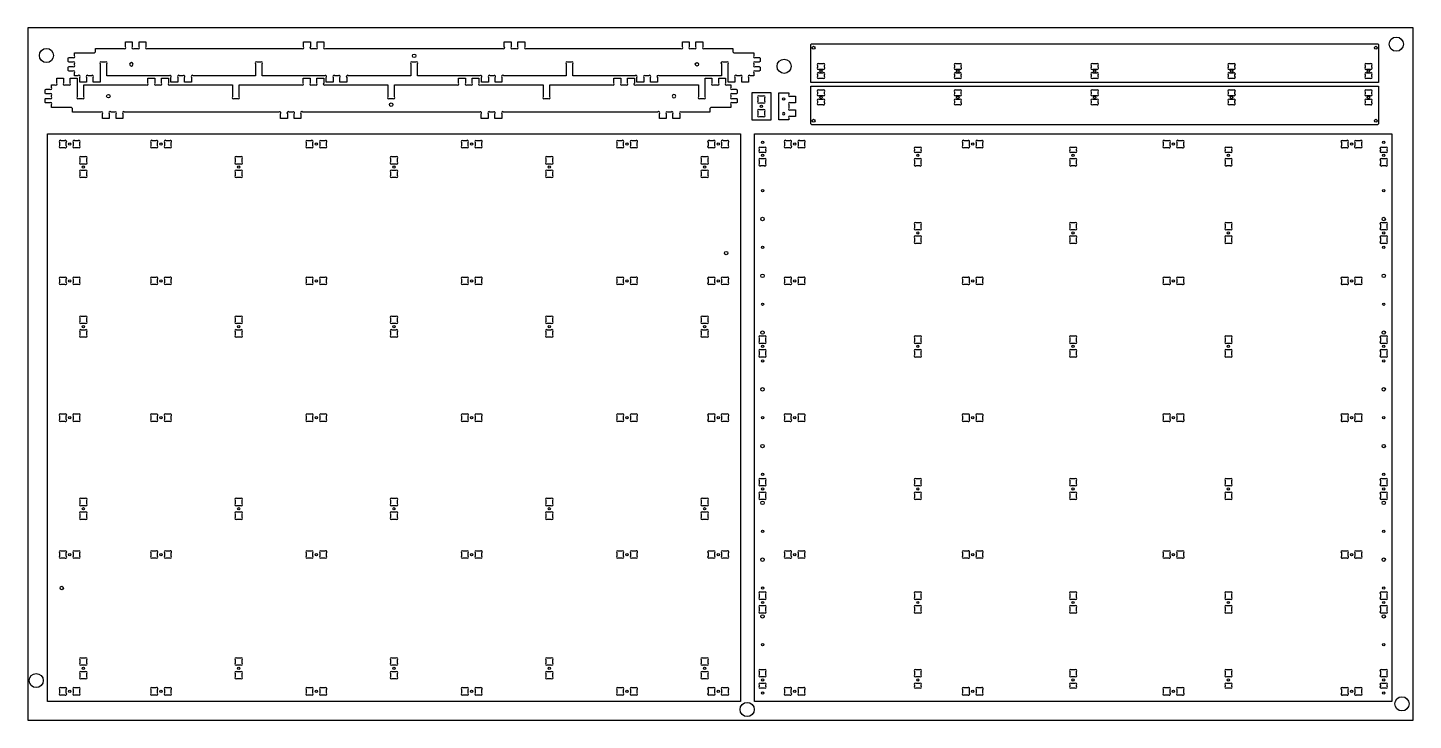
# Model space of a CAD drawing. Extents: x 299 to 2739, y 1266 to 3950.
# Drawn here: x 299 to 2739, y 1266 to 2486 of the extents above; entities that cross this region are included whole.
import ezdxf

# ---------------------------------------------------------------- set-up
doc = ezdxf.new("R2010")
doc.units = 0
for name, color, linetype in [('0_-_SHEET_REF', 250, 'CONTINUOUS'), ('1_-_HOLD_DOWN_DRILL', 40, 'CONTINUOUS'), ('2_-_INSIDE_HOLES_CUTOUT_FO', 3, 'CONTINUOUS'), ('3-_CUTOUT', 7, 'CONTINUOUS')]:
    doc.layers.add(name, color=color, linetype=linetype)

msp = doc.modelspace()

# ---------------------------------------------------------------- linework, layer by layer
at = {"layer": '0_-_SHEET_REF'}
msp.add_lwpolyline([(299, 1266), (2739, 1266), (2739, 2486), (299, 2486)], close=True, dxfattribs=at)
at = {"layer": '1_-_HOLD_DOWN_DRILL'}
for centre in [(2709, 2457), (332, 2437), (1631, 2418), (314, 1336), (1566, 1285), (2719, 1295)]:
    msp.add_circle(centre, 12.5, dxfattribs=at)
at = {"layer": '2_-_INSIDE_HOLES_CUTOUT_FO'}
for points in [[(1702.6, 2414.7, 0.198912), (1702, 2416.2), (1702, 2419.2, 1), (1699, 2422.2), (1693, 2422.2, 1), (1690, 2419.2), (1690, 2416.2, 1), (1693, 2413.2), (1699, 2413.2, 0.668179)], [(2184.6, 2414.7, 0.198912), (2184, 2416.2), (2184, 2419.2, 1), (2181, 2422.2), (2175, 2422.2, 1), (2172, 2419.2), (2172, 2416.2, 1), (2175, 2413.2), (2181, 2413.2, 0.668179)], [(2666.6, 2414.7, 0.198912), (2666, 2416.2), (2666, 2419.2, 1), (2663, 2422.2), (2657, 2422.2, 1), (2654, 2419.2), (2654, 2416.2, 1), (2657, 2413.2), (2663, 2413.2, 0.668179)], [(1585, 2356.5, 1), (1588, 2353.5), (1594, 2353.5, 1), (1597, 2356.5), (1597, 2362.5, 1), (1594, 2365.5), (1588, 2365.5, 1), (1585, 2362.5)], [(1702.6, 2352.2, 0.198912), (1702, 2353.7), (1702, 2356.7, 1), (1699, 2359.7), (1693, 2359.7, 1), (1690, 2356.7), (1690, 2353.7, 1), (1693, 2350.7), (1699, 2350.7, 0.668179)], [(2184.6, 2352.2, 0.198912), (2184, 2353.7), (2184, 2356.7, 1), (2181, 2359.7), (2175, 2359.7, 1), (2172, 2356.7), (2172, 2353.7, 1), (2175, 2350.7), (2181, 2350.7, 0.668179)], [(2666.6, 2352.2, 0.198912), (2666, 2353.7), (2666, 2356.7, 1), (2663, 2359.7), (2657, 2359.7, 1), (2654, 2356.7), (2654, 2353.7, 1), (2657, 2350.7), (2663, 2350.7, 0.668179)], [(1588, 2341.5, 1), (1585, 2338.5), (1585, 2332.5, 1), (1588, 2329.5), (1594, 2329.5, 1), (1597, 2332.5), (1597, 2338.5, 1), (1594, 2341.5)], [(1644.4, 2276.5, 0.198912), (1643.7, 2278), (1643.7, 2284, 1), (1640.8, 2287), (1634.7, 2287, 1), (1631.7, 2284), (1631.7, 2278, 1), (1634.7, 2275), (1640.8, 2275, 0.668179)], [(2636.3, 2278, 1), (2639.2, 2275), (2645.3, 2275, 1), (2648.3, 2278), (2648.3, 2284, 1), (2645.3, 2287), (2639.2, 2287, 1), (2636.3, 2284)], [(394, 2258.5, 1), (391, 2255.5), (391, 2249.5, 1), (394, 2246.5), (400, 2246.5, 1), (403, 2249.5), (403, 2255.5, 1), (400, 2258.5)], [(1488, 2258.5, 1), (1485, 2255.5), (1485, 2249.5, 1), (1488, 2246.5), (1494, 2246.5, 1), (1497, 2249.5), (1497, 2255.5, 1), (1494, 2258.5)], [(391, 1342.5, 1), (394, 1339.5), (400, 1339.5, 1), (403, 1342.5), (403, 1348.5, 1), (400, 1351.5), (394, 1351.5, 1), (391, 1348.5)], [(1485, 1342.5, 1), (1488, 1339.5), (1494, 1339.5, 1), (1497, 1342.5), (1497, 1348.5, 1), (1494, 1351.5), (1488, 1351.5, 1), (1485, 1348.5)], [(1644.4, 1312.5, 0.198912), (1643.7, 1314), (1643.7, 1320, 1), (1640.8, 1323), (1634.7, 1323, 1), (1631.7, 1320), (1631.7, 1314, 1), (1634.7, 1311), (1640.8, 1311, 0.668179)], [(2636.3, 1314, 1), (2639.2, 1311), (2645.3, 1311, 1), (2648.3, 1314), (2648.3, 1320, 1), (2645.3, 1323), (2639.2, 1323, 1), (2636.3, 1320)]]:
    msp.add_lwpolyline(points, format="xyb", close=True, dxfattribs=at)
at = {"layer": '2_-_INSIDE_HOLES_CUTOUT_FO', "extrusion": (0, 0, -1)}
for centre, radius in [((-481.5, 2421.5), 3.05), ((-1437, 2365.5), 3.05), ((-1630, 2334.5), 2.05)]:
    msp.add_circle(centre, radius, dxfattribs=at)
at = {"layer": '2_-_INSIDE_HOLES_CUTOUT_FO'}
for centre, radius in [((979.5, 2436.5), 3.05), ((1477.5, 2421.5), 3.05), ((441, 2365.5), 3.05), ((939, 2350.5), 3.05), ((1630, 2360.5), 2.05)]:
    msp.add_circle(centre, radius, dxfattribs=at)
at = {"layer": '3-_CUTOUT'}
for points in [[(372.2, 2409.5, -0.198912), (370.1, 2410.4), (370, 2410.5), (370, 2416.5), (370.1, 2416.6, -0.198912), (372.2, 2417.5), (378.5, 2417.5, 1), (381.5, 2420.5), (381.5, 2422.5, 1), (378.5, 2425.5), (372.2, 2425.5, -0.198912), (370.1, 2426.4), (370, 2426.5), (370, 2432.5), (370.1, 2432.6, -0.198912), (372.2, 2433.5), (378.5, 2433.5, 1), (381.5, 2436.5), (381.5, 2441.5), (416.5, 2441.5), (418.5, 2443.5), (418.5, 2449.5), (468.3, 2449.5, 1), (471.2, 2452.5), (471.2, 2461), (483.2, 2461), (483.2, 2452.5, 1), (486.2, 2449.5), (492.3, 2449.5, 1), (495.2, 2452.5), (495.2, 2461), (507.2, 2461), (507.2, 2452.5, 1), (510.2, 2449.5), (781.8, 2449.5, 1), (784.7, 2452.5), (784.7, 2461), (796.7, 2461), (796.7, 2452.5, 1), (799.7, 2449.5), (805.8, 2449.5, 1), (808.7, 2452.5), (808.7, 2461), (820.7, 2461), (820.7, 2452.5, 1), (823.7, 2449.5), (1135.3, 2449.5, 1), (1138.3, 2452.5), (1138.3, 2461), (1150.3, 2461), (1150.3, 2452.5, 1), (1153.2, 2449.5), (1159.3, 2449.5, 1), (1162.3, 2452.5), (1162.3, 2461), (1174.3, 2461), (1174.3, 2452.5, 1), (1177.2, 2449.5), (1448.8, 2449.5, 1), (1451.8, 2452.5), (1451.8, 2461), (1463.8, 2461), (1463.8, 2452.5, 1), (1466.7, 2449.5), (1472.8, 2449.5, 1), (1475.8, 2452.5), (1475.8, 2461), (1487.8, 2461), (1487.8, 2452.5, 1), (1490.7, 2449.5), (1540.5, 2449.5), (1540.5, 2443.5), (1542.5, 2441.5), (1577.5, 2441.5), (1577.5, 2436.5, 1), (1580.5, 2433.5), (1586.8, 2433.5, -0.198912), (1588.9, 2432.6), (1589, 2432.5), (1589, 2426.5), (1588.9, 2426.4, -0.198912), (1586.8, 2425.5), (1580.5, 2425.5, 1), (1577.5, 2422.5), (1577.5, 2420.5, 1), (1580.5, 2417.5), (1586.8, 2417.5, -0.198912), (1588.9, 2416.6), (1589, 2416.5), (1589, 2410.5), (1588.9, 2410.4, -0.198912), (1586.8, 2409.5), (1580.5, 2409.5, 1), (1577.5, 2406.5), (1577.5, 2401.5), (1571.5, 2401.5, 1), (1568.5, 2398.5), (1568.5, 2390), (1556.5, 2390), (1556.5, 2398.5, 1), (1553.5, 2401.5), (1547.5, 2401.5, 1), (1544.5, 2398.5), (1544.5, 2390), (1532.5, 2390), (1532.5, 2422.5, 1), (1529.5, 2425.5), (1523.5, 2425.5, 1), (1520.5, 2422.5), (1520.5, 2401.5), (1410.7, 2401.5, 1), (1407.8, 2398.5), (1407.8, 2390), (1395.8, 2390), (1395.8, 2398.5, 1), (1392.8, 2401.5), (1386.7, 2401.5, 1), (1383.8, 2398.5), (1383.8, 2390), (1371.8, 2390), (1371.8, 2398.5, 1), (1368.8, 2401.5), (1259, 2401.5), (1259, 2422.5, 1), (1256, 2425.5), (1250, 2425.5, 1), (1247, 2422.5), (1247, 2401.5), (1137.2, 2401.5, 1), (1134.2, 2398.5), (1134.2, 2390), (1122.2, 2390), (1122.2, 2398.5, 1), (1119.3, 2401.5), (1113.2, 2401.5, 1), (1110.2, 2398.5), (1110.2, 2390), (1098.2, 2390), (1098.2, 2398.5, 1), (1095.3, 2401.5), (985.5, 2401.5), (985.5, 2422.5, 1), (982.5, 2425.5), (976.5, 2425.5, 1), (973.5, 2422.5), (973.5, 2401.5), (863.7, 2401.5, 1), (860.7, 2398.5), (860.7, 2390), (848.7, 2390), (848.7, 2398.5, 1), (845.8, 2401.5), (839.7, 2401.5, 1), (836.7, 2398.5), (836.7, 2390), (824.7, 2390), (824.7, 2398.5, 1), (821.8, 2401.5), (712, 2401.5), (712, 2422.5, 1), (709, 2425.5), (703, 2425.5, 1), (700, 2422.5), (700, 2401.5), (590.2, 2401.5, 1), (587.2, 2398.5), (587.2, 2390), (575.2, 2390), (575.2, 2398.5, 1), (572.3, 2401.5), (566.2, 2401.5, 1), (563.2, 2398.5), (563.2, 2390), (551.2, 2390), (551.2, 2398.5, 1), (548.3, 2401.5), (438.5, 2401.5), (438.5, 2422.5, 1), (435.5, 2425.5), (429.5, 2425.5, 1), (426.5, 2422.5), (426.5, 2390), (414.5, 2390), (414.5, 2398.5, 1), (411.5, 2401.5), (405.5, 2401.5, 1), (402.5, 2398.5), (402.5, 2390), (390.5, 2390), (390.5, 2398.5, 1), (387.5, 2401.5), (381.5, 2401.5), (381.5, 2406.5, 1), (378.5, 2409.5)], [(1678, 2455.7, -0.414214), (1680, 2457.7), (2676, 2457.7, -0.414214), (2678, 2455.7), (2678, 2389.7), (1678, 2389.7)], [(1943.6, 2414.7, 0.198912), (1943, 2416.2), (1943, 2419.2, 1), (1940, 2422.2), (1934, 2422.2, 1), (1931, 2419.2), (1931, 2416.2, 1), (1934, 2413.2), (1940, 2413.2, 0.668179)], [(2425.6, 2414.7, 0.198912), (2425, 2416.2), (2425, 2419.2, 1), (2422, 2422.2), (2416, 2422.2, 1), (2413, 2419.2), (2413, 2416.2, 1), (2416, 2413.2), (2422, 2413.2, 0.668179)], [(1546.3, 2377.5, -0.198912), (1548.4, 2376.6), (1548.5, 2376.5), (1548.5, 2370.5), (1548.4, 2370.4, -0.198912), (1546.3, 2369.5), (1540, 2369.5, 1), (1537, 2366.5), (1537, 2364.5, 1), (1540, 2361.5), (1546.3, 2361.5, -0.198912), (1548.4, 2360.6), (1548.5, 2360.5), (1548.5, 2354.5), (1548.4, 2354.4, -0.198912), (1546.3, 2353.5), (1540, 2353.5, 1), (1537, 2350.5), (1537, 2345.5), (1502, 2345.5), (1500, 2343.5), (1500, 2337.5), (1450.2, 2337.5, 1), (1447.3, 2334.5), (1447.3, 2326), (1435.3, 2326), (1435.3, 2334.5, 1), (1432.3, 2337.5), (1426.2, 2337.5, 1), (1423.3, 2334.5), (1423.3, 2326), (1411.3, 2326), (1411.3, 2334.5, 1), (1408.3, 2337.5), (1136.7, 2337.5, 1), (1133.7, 2334.5), (1133.7, 2326), (1121.7, 2326), (1121.7, 2334.5, 1), (1118.8, 2337.5), (1112.7, 2337.5, 1), (1109.7, 2334.5), (1109.7, 2326), (1097.7, 2326), (1097.7, 2334.5, 1), (1094.8, 2337.5), (783.2, 2337.5, 1), (780.2, 2334.5), (780.2, 2326), (768.2, 2326), (768.2, 2334.5, 1), (765.3, 2337.5), (759.2, 2337.5, 1), (756.2, 2334.5), (756.2, 2326), (744.2, 2326), (744.2, 2334.5, 1), (741.3, 2337.5), (469.7, 2337.5, 1), (466.7, 2334.5), (466.7, 2326), (454.7, 2326), (454.7, 2334.5, 1), (451.8, 2337.5), (445.7, 2337.5, 1), (442.7, 2334.5), (442.7, 2326), (430.7, 2326), (430.7, 2334.5, 1), (427.8, 2337.5), (378, 2337.5), (378, 2343.5), (376, 2345.5), (341, 2345.5), (341, 2350.5, 1), (338, 2353.5), (331.7, 2353.5, -0.198912), (329.6, 2354.4), (329.5, 2354.5), (329.5, 2360.5), (329.6, 2360.6, -0.198912), (331.7, 2361.5), (338, 2361.5, 1), (341, 2364.5), (341, 2366.5, 1), (338, 2369.5), (331.7, 2369.5, -0.198912), (329.6, 2370.4), (329.5, 2370.5), (329.5, 2376.5), (329.6, 2376.6, -0.198912), (331.7, 2377.5), (338, 2377.5, 1), (341, 2380.5), (341, 2385.5), (347, 2385.5, 1), (350, 2388.5), (350, 2397), (362, 2397), (362, 2388.5, 1), (365, 2385.5), (371, 2385.5, 1), (374, 2388.5), (374, 2397), (386, 2397), (386, 2364.5, 1), (389, 2361.5), (395, 2361.5, 1), (398, 2364.5), (398, 2385.5), (507.8, 2385.5, 1), (510.7, 2388.5), (510.7, 2397), (522.7, 2397), (522.7, 2388.5, 1), (525.7, 2385.5), (531.8, 2385.5, 1), (534.7, 2388.5), (534.7, 2397), (546.7, 2397), (546.7, 2388.5, 1), (549.7, 2385.5), (659.5, 2385.5), (659.5, 2364.5, 1), (662.5, 2361.5), (668.5, 2361.5, 1), (671.5, 2364.5), (671.5, 2385.5), (781.3, 2385.5, 1), (784.2, 2388.5), (784.2, 2397), (796.2, 2397), (796.2, 2388.5, 1), (799.2, 2385.5), (805.3, 2385.5, 1), (808.2, 2388.5), (808.2, 2397), (820.2, 2397), (820.2, 2388.5, 1), (823.2, 2385.5), (933, 2385.5), (933, 2364.5, 1), (936, 2361.5), (942, 2361.5, 1), (945, 2364.5), (945, 2385.5), (1054.8, 2385.5, 1), (1057.7, 2388.5), (1057.7, 2397), (1069.7, 2397), (1069.7, 2388.5, 1), (1072.7, 2385.5), (1078.8, 2385.5, 1), (1081.7, 2388.5), (1081.7, 2397), (1093.7, 2397), (1093.7, 2388.5, 1), (1096.7, 2385.5), (1206.5, 2385.5), (1206.5, 2364.5, 1), (1209.5, 2361.5), (1215.5, 2361.5, 1), (1218.5, 2364.5), (1218.5, 2385.5), (1328.3, 2385.5, 1), (1331.3, 2388.5), (1331.3, 2397), (1343.3, 2397), (1343.3, 2388.5, 1), (1346.2, 2385.5), (1352.3, 2385.5, 1), (1355.3, 2388.5), (1355.3, 2397), (1367.3, 2397), (1367.3, 2388.5, 1), (1370.2, 2385.5), (1480, 2385.5), (1480, 2364.5, 1), (1483, 2361.5), (1489, 2361.5, 1), (1492, 2364.5), (1492, 2397), (1504, 2397), (1504, 2388.5, 1), (1507, 2385.5), (1513, 2385.5, 1), (1516, 2388.5), (1516, 2397), (1528, 2397), (1528, 2388.5, 1), (1531, 2385.5), (1537, 2385.5), (1537, 2380.5, 1), (1540, 2377.5)], [(1693, 2406.2, 1), (1690, 2403.2), (1690, 2400.2, 1), (1693, 2397.2), (1699, 2397.2, 1), (1702, 2400.2), (1702, 2403.2, 1), (1699, 2406.2)], [(1934, 2406.2, 1), (1931, 2403.2), (1931, 2400.2, 1), (1934, 2397.2), (1940, 2397.2, 1), (1943, 2400.2), (1943, 2403.2, 1), (1940, 2406.2)], [(2175, 2406.2, 1), (2172, 2403.2), (2172, 2400.2, 1), (2175, 2397.2), (2181, 2397.2, 1), (2184, 2400.2), (2184, 2403.2, 1), (2181, 2406.2)], [(2416, 2406.2, 1), (2413, 2403.2), (2413, 2400.2, 1), (2416, 2397.2), (2422, 2397.2, 1), (2425, 2400.2), (2425, 2403.2, 1), (2422, 2406.2)], [(2657, 2406.2, 1), (2654, 2403.2), (2654, 2400.2, 1), (2657, 2397.2), (2663, 2397.2, 1), (2666, 2400.2), (2666, 2403.2, 1), (2663, 2406.2)], [(1639.3, 2371), (1639.3, 2368.5, 1), (1642.3, 2365.5), (1650.8, 2365.5), (1650.8, 2353.5), (1642.3, 2353.5, 1), (1639.3, 2350.5), (1639.3, 2344.5, 1), (1642.3, 2341.5), (1650.8, 2341.5), (1650.8, 2329.5), (1642.3, 2329.5, 1), (1639.3, 2326.5), (1639.3, 2324), (1621.6, 2324), (1621.6, 2371)], [(2678, 2317.2, -0.414214), (2676, 2315.2), (1680, 2315.2, -0.414214), (1678, 2317.2), (1678, 2383.2), (2678, 2383.2)], [(1693, 2375.7, 1), (1690, 2372.7), (1690, 2369.7, 1), (1693, 2366.7), (1699, 2366.7, 1), (1702, 2369.7), (1702, 2372.7, 1), (1699, 2375.7)], [(1934, 2375.7, 1), (1931, 2372.7), (1931, 2369.7, 1), (1934, 2366.7), (1940, 2366.7, 1), (1943, 2369.7), (1943, 2372.7, 1), (1940, 2375.7)], [(2175, 2375.7, 1), (2172, 2372.7), (2172, 2369.7, 1), (2175, 2366.7), (2181, 2366.7, 1), (2184, 2369.7), (2184, 2372.7, 1), (2181, 2375.7)], [(2416, 2375.7, 1), (2413, 2372.7), (2413, 2369.7, 1), (2416, 2366.7), (2422, 2366.7, 1), (2425, 2369.7), (2425, 2372.7, 1), (2422, 2375.7)], [(2657, 2375.7, 1), (2654, 2372.7), (2654, 2369.7, 1), (2657, 2366.7), (2663, 2366.7, 1), (2666, 2369.7), (2666, 2372.7, 1), (2663, 2375.7)], [(1943.6, 2352.2, 0.198912), (1943, 2353.7), (1943, 2356.7, 1), (1940, 2359.7), (1934, 2359.7, 1), (1931, 2356.7), (1931, 2353.7, 1), (1934, 2350.7), (1940, 2350.7, 0.668179)], [(2425.6, 2352.2, 0.198912), (2425, 2353.7), (2425, 2356.7, 1), (2422, 2359.7), (2416, 2359.7, 1), (2413, 2356.7), (2413, 2353.7, 1), (2416, 2350.7), (2422, 2350.7, 0.668179)], [(367.6, 2276.5, 0.198912), (367, 2278), (367, 2284, 1), (364, 2287), (358, 2287, 1), (355, 2284), (355, 2278, 1), (358, 2275), (364, 2275, 0.668179)], [(379, 2278, 1), (382, 2275), (388, 2275, 1), (391, 2278), (391, 2284, 1), (388, 2287), (382, 2287, 1), (379, 2284)], [(518.7, 2287, 1), (515.7, 2284), (515.7, 2278, 1), (518.7, 2275), (524.8, 2275, 1), (527.7, 2278), (527.7, 2284, 1), (524.8, 2287)], [(552.4, 2285.5, 0.668179), (548.8, 2287), (542.7, 2287, 1), (539.7, 2284), (539.7, 2278, 1), (542.7, 2275), (548.8, 2275, 1), (551.7, 2278), (551.7, 2284, 0.198912)], [(792.2, 2287, 1), (789.3, 2284), (789.3, 2278, 1), (792.2, 2275), (798.3, 2275, 1), (801.3, 2278), (801.3, 2284, 1), (798.3, 2287)], [(825.9, 2285.5, 0.668179), (822.3, 2287), (816.2, 2287, 1), (813.3, 2284), (813.3, 2278, 1), (816.2, 2275), (822.3, 2275, 1), (825.3, 2278), (825.3, 2284, 0.198912)], [(1065.7, 2287, 1), (1062.8, 2284), (1062.8, 2278, 1), (1065.7, 2275), (1071.8, 2275, 1), (1074.8, 2278), (1074.8, 2284, 1), (1071.8, 2287)], [(1099.4, 2285.5, 0.668179), (1095.8, 2287), (1089.7, 2287, 1), (1086.8, 2284), (1086.8, 2278, 1), (1089.7, 2275), (1095.8, 2275, 1), (1098.8, 2278), (1098.8, 2284, 0.198912)], [(1339.2, 2287, 1), (1336.3, 2284), (1336.3, 2278, 1), (1339.2, 2275), (1345.3, 2275, 1), (1348.3, 2278), (1348.3, 2284, 1), (1345.3, 2287)], [(1372.9, 2285.5, 0.668179), (1369.3, 2287), (1363.2, 2287, 1), (1360.3, 2284), (1360.3, 2278, 1), (1363.2, 2275), (1369.3, 2275, 1), (1372.3, 2278), (1372.3, 2284, 0.198912)], [(1500, 2287, 1), (1497, 2284), (1497, 2278, 1), (1500, 2275), (1506, 2275, 1), (1509, 2278), (1509, 2284, 1), (1506, 2287)], [(1533.6, 2285.5, 0.668179), (1530, 2287), (1524, 2287, 1), (1521, 2284), (1521, 2278, 1), (1524, 2275), (1530, 2275, 1), (1533, 2278), (1533, 2284, 0.198912)], [(1587, 2270, 1), (1590, 2267), (1596, 2267, 1), (1599, 2270), (1599, 2272, 1), (1596, 2275), (1590, 2275, 1), (1587, 2272)], [(1655.7, 2278, 1), (1658.7, 2275), (1664.8, 2275, 1), (1667.7, 2278), (1667.7, 2284, 1), (1664.8, 2287), (1658.7, 2287, 1), (1655.7, 2284)], [(1860.5, 2270, 1), (1863.5, 2267), (1869.5, 2267, 1), (1872.5, 2270), (1872.5, 2272, 1), (1869.5, 2275), (1863.5, 2275, 1), (1860.5, 2272)], [(1957.9, 2276.5, 0.198912), (1957.2, 2278), (1957.2, 2284, 1), (1954.3, 2287), (1948.2, 2287, 1), (1945.2, 2284), (1945.2, 2278, 1), (1948.2, 2275), (1954.3, 2275, 0.668179)], [(1969.2, 2278, 1), (1972.2, 2275), (1978.3, 2275, 1), (1981.2, 2278), (1981.2, 2284, 1), (1978.3, 2287), (1972.2, 2287, 1), (1969.2, 2284)], [(2134, 2270, 1), (2137, 2267), (2143, 2267, 1), (2146, 2270), (2146, 2272, 1), (2143, 2275), (2137, 2275, 1), (2134, 2272)], [(2311.4, 2276.5, 0.198912), (2310.7, 2278), (2310.7, 2284, 1), (2307.8, 2287), (2301.7, 2287, 1), (2298.7, 2284), (2298.7, 2278, 1), (2301.7, 2275), (2307.8, 2275, 0.668179)], [(2322.7, 2278, 1), (2325.7, 2275), (2331.8, 2275, 1), (2334.7, 2278), (2334.7, 2284, 1), (2331.8, 2287), (2325.7, 2287, 1), (2322.7, 2284)], [(2407.5, 2270, 1), (2410.5, 2267), (2416.5, 2267, 1), (2419.5, 2270), (2419.5, 2272, 1), (2416.5, 2275), (2410.5, 2275, 1), (2407.5, 2272)], [(2624.9, 2276.5, 0.198912), (2624.3, 2278), (2624.3, 2284, 1), (2621.3, 2287), (2615.2, 2287, 1), (2612.3, 2284), (2612.3, 2278, 1), (2615.2, 2275), (2621.3, 2275, 0.668179)], [(2681, 2270, 1), (2684, 2267), (2690, 2267, 1), (2693, 2270), (2693, 2272, 1), (2690, 2275), (2684, 2275, 1), (2681, 2272)], [(667.5, 2258.5, 1), (664.5, 2255.5), (664.5, 2249.5, 1), (667.5, 2246.5), (673.5, 2246.5, 1), (676.5, 2249.5), (676.5, 2255.5, 1), (673.5, 2258.5)], [(941, 2258.5, 1), (938, 2255.5), (938, 2249.5, 1), (941, 2246.5), (947, 2246.5, 1), (950, 2249.5), (950, 2255.5, 1), (947, 2258.5)], [(1214.5, 2258.5, 1), (1211.5, 2255.5), (1211.5, 2249.5, 1), (1214.5, 2246.5), (1220.5, 2246.5, 1), (1223.5, 2249.5), (1223.5, 2255.5, 1), (1220.5, 2258.5)], [(1590, 2255, 1), (1587, 2252), (1587, 2246, 1), (1590, 2243), (1596, 2243, 1), (1599, 2246), (1599, 2252, 1), (1596, 2255)], [(1863.5, 2255, 1), (1860.5, 2252), (1860.5, 2246, 1), (1863.5, 2243), (1869.5, 2243, 1), (1872.5, 2246), (1872.5, 2252, 1), (1869.5, 2255)], [(2137, 2255, 1), (2134, 2252), (2134, 2246, 1), (2137, 2243), (2143, 2243, 1), (2146, 2246), (2146, 2252, 1), (2143, 2255)], [(2410.5, 2255, 1), (2407.5, 2252), (2407.5, 2246, 1), (2410.5, 2243), (2416.5, 2243, 1), (2419.5, 2246), (2419.5, 2252, 1), (2416.5, 2255)], [(2684, 2255, 1), (2681, 2252), (2681, 2246, 1), (2684, 2243), (2690, 2243, 1), (2693, 2246), (2693, 2252, 1), (2690, 2255)], [(391, 2225.5, 1), (394, 2222.5), (400, 2222.5, 1), (403, 2225.5), (403, 2231.5, 1), (400, 2234.5), (394, 2234.5, 1), (391, 2231.5)], [(664.5, 2225.5, 1), (667.5, 2222.5), (673.5, 2222.5, 1), (676.5, 2225.5), (676.5, 2231.5, 1), (673.5, 2234.5), (667.5, 2234.5, 1), (664.5, 2231.5)], [(938, 2225.5, 1), (941, 2222.5), (947, 2222.5, 1), (950, 2225.5), (950, 2231.5, 1), (947, 2234.5), (941, 2234.5, 1), (938, 2231.5)], [(1211.5, 2225.5, 1), (1214.5, 2222.5), (1220.5, 2222.5, 1), (1223.5, 2225.5), (1223.5, 2231.5, 1), (1220.5, 2234.5), (1214.5, 2234.5, 1), (1211.5, 2231.5)], [(1485, 2225.5, 1), (1488, 2222.5), (1494, 2222.5, 1), (1497, 2225.5), (1497, 2231.5, 1), (1494, 2234.5), (1488, 2234.5, 1), (1485, 2231.5)], [(1860.5, 2133.5, 1), (1863.5, 2130.5), (1869.5, 2130.5, 1), (1872.5, 2133.5), (1872.5, 2139.5, 1), (1869.5, 2142.5), (1863.5, 2142.5, 1), (1860.5, 2139.5)], [(2134, 2133.5, 1), (2137, 2130.5), (2143, 2130.5, 1), (2146, 2133.5), (2146, 2139.5, 1), (2143, 2142.5), (2137, 2142.5, 1), (2134, 2139.5)], [(2407.5, 2133.5, 1), (2410.5, 2130.5), (2416.5, 2130.5, 1), (2419.5, 2133.5), (2419.5, 2139.5, 1), (2416.5, 2142.5), (2410.5, 2142.5, 1), (2407.5, 2139.5)], [(2681, 2133.5, 1), (2684, 2130.5), (2690, 2130.5, 1), (2693, 2133.5), (2693, 2139.5, 1), (2690, 2142.5), (2684, 2142.5, 1), (2681, 2139.5)], [(1863.5, 2118.5, 1), (1860.5, 2115.5), (1860.5, 2109.5, 1), (1863.5, 2106.5), (1869.5, 2106.5, 1), (1872.5, 2109.5), (1872.5, 2115.5, 1), (1869.5, 2118.5)], [(2137, 2118.5, 1), (2134, 2115.5), (2134, 2109.5, 1), (2137, 2106.5), (2143, 2106.5, 1), (2146, 2109.5), (2146, 2115.5, 1), (2143, 2118.5)], [(2410.5, 2118.5, 1), (2407.5, 2115.5), (2407.5, 2109.5, 1), (2410.5, 2106.5), (2416.5, 2106.5, 1), (2419.5, 2109.5), (2419.5, 2115.5, 1), (2416.5, 2118.5)], [(2684, 2118.5, 1), (2681, 2115.5), (2681, 2109.5, 1), (2684, 2106.5), (2690, 2106.5, 1), (2693, 2109.5), (2693, 2115.5, 1), (2690, 2118.5)], [(367.6, 2035.5, 0.198912), (367, 2037), (367, 2043, 1), (364, 2046), (358, 2046, 1), (355, 2043), (355, 2037, 1), (358, 2034), (364, 2034, 0.668179)], [(379, 2037, 1), (382, 2034), (388, 2034, 1), (391, 2037), (391, 2043, 1), (388, 2046), (382, 2046, 1), (379, 2043)], [(518.7, 2046, 1), (515.7, 2043), (515.7, 2037, 1), (518.7, 2034), (524.8, 2034, 1), (527.7, 2037), (527.7, 2043, 1), (524.8, 2046)], [(552.4, 2044.5, 0.668179), (548.8, 2046), (542.7, 2046, 1), (539.7, 2043), (539.7, 2037, 1), (542.7, 2034), (548.8, 2034, 1), (551.7, 2037), (551.7, 2043, 0.198912)], [(792.2, 2046, 1), (789.3, 2043), (789.3, 2037, 1), (792.2, 2034), (798.3, 2034, 1), (801.3, 2037), (801.3, 2043, 1), (798.3, 2046)], [(825.9, 2044.5, 0.668179), (822.3, 2046), (816.2, 2046, 1), (813.3, 2043), (813.3, 2037, 1), (816.2, 2034), (822.3, 2034, 1), (825.3, 2037), (825.3, 2043, 0.198912)], [(1065.7, 2046, 1), (1062.8, 2043), (1062.8, 2037, 1), (1065.7, 2034), (1071.8, 2034, 1), (1074.8, 2037), (1074.8, 2043, 1), (1071.8, 2046)], [(1099.4, 2044.5, 0.668179), (1095.8, 2046), (1089.7, 2046, 1), (1086.8, 2043), (1086.8, 2037, 1), (1089.7, 2034), (1095.8, 2034, 1), (1098.8, 2037), (1098.8, 2043, 0.198912)], [(1339.2, 2046, 1), (1336.3, 2043), (1336.3, 2037, 1), (1339.2, 2034), (1345.3, 2034, 1), (1348.3, 2037), (1348.3, 2043, 1), (1345.3, 2046)], [(1372.9, 2044.5, 0.668179), (1369.3, 2046), (1363.2, 2046, 1), (1360.3, 2043), (1360.3, 2037, 1), (1363.2, 2034), (1369.3, 2034, 1), (1372.3, 2037), (1372.3, 2043, 0.198912)], [(1500, 2046, 1), (1497, 2043), (1497, 2037, 1), (1500, 2034), (1506, 2034, 1), (1509, 2037), (1509, 2043, 1), (1506, 2046)], [(1533.6, 2044.5, 0.668179), (1530, 2046), (1524, 2046, 1), (1521, 2043), (1521, 2037, 1), (1524, 2034), (1530, 2034, 1), (1533, 2037), (1533, 2043, 0.198912)], [(1644.4, 2035.5, 0.198912), (1643.7, 2037), (1643.7, 2043, 1), (1640.8, 2046), (1634.7, 2046, 1), (1631.7, 2043), (1631.7, 2037, 1), (1634.7, 2034), (1640.8, 2034, 0.668179)], [(1655.7, 2037, 1), (1658.7, 2034), (1664.8, 2034, 1), (1667.7, 2037), (1667.7, 2043, 1), (1664.8, 2046), (1658.7, 2046, 1), (1655.7, 2043)], [(1957.9, 2035.5, 0.198912), (1957.2, 2037), (1957.2, 2043, 1), (1954.3, 2046), (1948.2, 2046, 1), (1945.2, 2043), (1945.2, 2037, 1), (1948.2, 2034), (1954.3, 2034, 0.668179)], [(1969.2, 2037, 1), (1972.2, 2034), (1978.3, 2034, 1), (1981.2, 2037), (1981.2, 2043, 1), (1978.3, 2046), (1972.2, 2046, 1), (1969.2, 2043)], [(2311.4, 2035.5, 0.198912), (2310.7, 2037), (2310.7, 2043, 1), (2307.8, 2046), (2301.7, 2046, 1), (2298.7, 2043), (2298.7, 2037, 1), (2301.7, 2034), (2307.8, 2034, 0.668179)], [(2322.7, 2037, 1), (2325.7, 2034), (2331.8, 2034, 1), (2334.7, 2037), (2334.7, 2043, 1), (2331.8, 2046), (2325.7, 2046, 1), (2322.7, 2043)], [(2624.9, 2035.5, 0.198912), (2624.3, 2037), (2624.3, 2043, 1), (2621.3, 2046), (2615.2, 2046, 1), (2612.3, 2043), (2612.3, 2037, 1), (2615.2, 2034), (2621.3, 2034, 0.668179)], [(2636.3, 2037, 1), (2639.2, 2034), (2645.3, 2034, 1), (2648.3, 2037), (2648.3, 2043, 1), (2645.3, 2046), (2639.2, 2046, 1), (2636.3, 2043)], [(394, 1977.5, 1), (391, 1974.5), (391, 1968.5, 1), (394, 1965.5), (400, 1965.5, 1), (403, 1968.5), (403, 1974.5, 1), (400, 1977.5)], [(667.5, 1977.5, 1), (664.5, 1974.5), (664.5, 1968.5, 1), (667.5, 1965.5), (673.5, 1965.5, 1), (676.5, 1968.5), (676.5, 1974.5, 1), (673.5, 1977.5)], [(941, 1977.5, 1), (938, 1974.5), (938, 1968.5, 1), (941, 1965.5), (947, 1965.5, 1), (950, 1968.5), (950, 1974.5, 1), (947, 1977.5)], [(1214.5, 1977.5, 1), (1211.5, 1974.5), (1211.5, 1968.5, 1), (1214.5, 1965.5), (1220.5, 1965.5, 1), (1223.5, 1968.5), (1223.5, 1974.5, 1), (1220.5, 1977.5)], [(1488, 1977.5, 1), (1485, 1974.5), (1485, 1968.5, 1), (1488, 1965.5), (1494, 1965.5, 1), (1497, 1968.5), (1497, 1974.5, 1), (1494, 1977.5)], [(391, 1944.5, 1), (394, 1941.5), (400, 1941.5, 1), (403, 1944.5), (403, 1950.5, 1), (400, 1953.5), (394, 1953.5, 1), (391, 1950.5)], [(664.5, 1944.5, 1), (667.5, 1941.5), (673.5, 1941.5, 1), (676.5, 1944.5), (676.5, 1950.5, 1), (673.5, 1953.5), (667.5, 1953.5, 1), (664.5, 1950.5)], [(938, 1944.5, 1), (941, 1941.5), (947, 1941.5, 1), (950, 1944.5), (950, 1950.5, 1), (947, 1953.5), (941, 1953.5, 1), (938, 1950.5)], [(1211.5, 1944.5, 1), (1214.5, 1941.5), (1220.5, 1941.5, 1), (1223.5, 1944.5), (1223.5, 1950.5, 1), (1220.5, 1953.5), (1214.5, 1953.5, 1), (1211.5, 1950.5)], [(1485, 1944.5, 1), (1488, 1941.5), (1494, 1941.5, 1), (1497, 1944.5), (1497, 1950.5, 1), (1494, 1953.5), (1488, 1953.5, 1), (1485, 1950.5)], [(1587, 1933.5, 1), (1590, 1930.5), (1596, 1930.5, 1), (1599, 1933.5), (1599, 1939.5, 1), (1596, 1942.5), (1590, 1942.5, 1), (1587, 1939.5)], [(1860.5, 1933.5, 1), (1863.5, 1930.5), (1869.5, 1930.5, 1), (1872.5, 1933.5), (1872.5, 1939.5, 1), (1869.5, 1942.5), (1863.5, 1942.5, 1), (1860.5, 1939.5)], [(2134, 1933.5, 1), (2137, 1930.5), (2143, 1930.5, 1), (2146, 1933.5), (2146, 1939.5, 1), (2143, 1942.5), (2137, 1942.5, 1), (2134, 1939.5)], [(2407.5, 1933.5, 1), (2410.5, 1930.5), (2416.5, 1930.5, 1), (2419.5, 1933.5), (2419.5, 1939.5, 1), (2416.5, 1942.5), (2410.5, 1942.5, 1), (2407.5, 1939.5)], [(2681, 1933.5, 1), (2684, 1930.5), (2690, 1930.5, 1), (2693, 1933.5), (2693, 1939.5, 1), (2690, 1942.5), (2684, 1942.5, 1), (2681, 1939.5)], [(1590, 1918.5, 1), (1587, 1915.5), (1587, 1909.5, 1), (1590, 1906.5), (1596, 1906.5, 1), (1599, 1909.5), (1599, 1915.5, 1), (1596, 1918.5)], [(1863.5, 1918.5, 1), (1860.5, 1915.5), (1860.5, 1909.5, 1), (1863.5, 1906.5), (1869.5, 1906.5, 1), (1872.5, 1909.5), (1872.5, 1915.5, 1), (1869.5, 1918.5)], [(2137, 1918.5, 1), (2134, 1915.5), (2134, 1909.5, 1), (2137, 1906.5), (2143, 1906.5, 1), (2146, 1909.5), (2146, 1915.5, 1), (2143, 1918.5)], [(2410.5, 1918.5, 1), (2407.5, 1915.5), (2407.5, 1909.5, 1), (2410.5, 1906.5), (2416.5, 1906.5, 1), (2419.5, 1909.5), (2419.5, 1915.5, 1), (2416.5, 1918.5)], [(2684, 1918.5, 1), (2681, 1915.5), (2681, 1909.5, 1), (2684, 1906.5), (2690, 1906.5, 1), (2693, 1909.5), (2693, 1915.5, 1), (2690, 1918.5)], [(367.6, 1794.5, 0.198912), (367, 1796), (367, 1802, 1), (364, 1805), (358, 1805, 1), (355, 1802), (355, 1796, 1), (358, 1793), (364, 1793, 0.668179)], [(379, 1796, 1), (382, 1793), (388, 1793, 1), (391, 1796), (391, 1802, 1), (388, 1805), (382, 1805, 1), (379, 1802)], [(518.7, 1805, 1), (515.7, 1802), (515.7, 1796, 1), (518.7, 1793), (524.8, 1793, 1), (527.7, 1796), (527.7, 1802, 1), (524.8, 1805)], [(552.4, 1803.5, 0.668179), (548.8, 1805), (542.7, 1805, 1), (539.7, 1802), (539.7, 1796, 1), (542.7, 1793), (548.8, 1793, 1), (551.7, 1796), (551.7, 1802, 0.198912)], [(792.2, 1805, 1), (789.3, 1802), (789.3, 1796, 1), (792.2, 1793), (798.3, 1793, 1), (801.3, 1796), (801.3, 1802, 1), (798.3, 1805)], [(825.9, 1803.5, 0.668179), (822.3, 1805), (816.2, 1805, 1), (813.3, 1802), (813.3, 1796, 1), (816.2, 1793), (822.3, 1793, 1), (825.3, 1796), (825.3, 1802, 0.198912)], [(1065.7, 1805, 1), (1062.8, 1802), (1062.8, 1796, 1), (1065.7, 1793), (1071.8, 1793, 1), (1074.8, 1796), (1074.8, 1802, 1), (1071.8, 1805)], [(1099.4, 1803.5, 0.668179), (1095.8, 1805), (1089.7, 1805, 1), (1086.8, 1802), (1086.8, 1796, 1), (1089.7, 1793), (1095.8, 1793, 1), (1098.8, 1796), (1098.8, 1802, 0.198912)], [(1339.2, 1805, 1), (1336.3, 1802), (1336.3, 1796, 1), (1339.2, 1793), (1345.3, 1793, 1), (1348.3, 1796), (1348.3, 1802, 1), (1345.3, 1805)], [(1372.9, 1803.5, 0.668179), (1369.3, 1805), (1363.2, 1805, 1), (1360.3, 1802), (1360.3, 1796, 1), (1363.2, 1793), (1369.3, 1793, 1), (1372.3, 1796), (1372.3, 1802, 0.198912)], [(1500, 1805, 1), (1497, 1802), (1497, 1796, 1), (1500, 1793), (1506, 1793, 1), (1509, 1796), (1509, 1802, 1), (1506, 1805)], [(1533.6, 1803.5, 0.668179), (1530, 1805), (1524, 1805, 1), (1521, 1802), (1521, 1796, 1), (1524, 1793), (1530, 1793, 1), (1533, 1796), (1533, 1802, 0.198912)], [(1644.4, 1794.5, 0.198912), (1643.7, 1796), (1643.7, 1802, 1), (1640.8, 1805), (1634.7, 1805, 1), (1631.7, 1802), (1631.7, 1796, 1), (1634.7, 1793), (1640.8, 1793, 0.668179)], [(1655.7, 1796, 1), (1658.7, 1793), (1664.8, 1793, 1), (1667.7, 1796), (1667.7, 1802, 1), (1664.8, 1805), (1658.7, 1805, 1), (1655.7, 1802)], [(1957.9, 1794.5, 0.198912), (1957.2, 1796), (1957.2, 1802, 1), (1954.3, 1805), (1948.2, 1805, 1), (1945.2, 1802), (1945.2, 1796, 1), (1948.2, 1793), (1954.3, 1793, 0.668179)], [(1969.2, 1796, 1), (1972.2, 1793), (1978.3, 1793, 1), (1981.2, 1796), (1981.2, 1802, 1), (1978.3, 1805), (1972.2, 1805, 1), (1969.2, 1802)], [(2311.4, 1794.5, 0.198912), (2310.7, 1796), (2310.7, 1802, 1), (2307.8, 1805), (2301.7, 1805, 1), (2298.7, 1802), (2298.7, 1796, 1), (2301.7, 1793), (2307.8, 1793, 0.668179)], [(2322.7, 1796, 1), (2325.7, 1793), (2331.8, 1793, 1), (2334.7, 1796), (2334.7, 1802, 1), (2331.8, 1805), (2325.7, 1805, 1), (2322.7, 1802)], [(2624.9, 1794.5, 0.198912), (2624.3, 1796), (2624.3, 1802, 1), (2621.3, 1805), (2615.2, 1805, 1), (2612.3, 1802), (2612.3, 1796, 1), (2615.2, 1793), (2621.3, 1793, 0.668179)], [(2636.3, 1796, 1), (2639.2, 1793), (2645.3, 1793, 1), (2648.3, 1796), (2648.3, 1802, 1), (2645.3, 1805), (2639.2, 1805, 1), (2636.3, 1802)], [(1587, 1682.5, 1), (1590, 1679.5), (1596, 1679.5, 1), (1599, 1682.5), (1599, 1688.5, 1), (1596, 1691.5), (1590, 1691.5, 1), (1587, 1688.5)], [(1860.5, 1682.5, 1), (1863.5, 1679.5), (1869.5, 1679.5, 1), (1872.5, 1682.5), (1872.5, 1688.5, 1), (1869.5, 1691.5), (1863.5, 1691.5, 1), (1860.5, 1688.5)], [(2134, 1682.5, 1), (2137, 1679.5), (2143, 1679.5, 1), (2146, 1682.5), (2146, 1688.5, 1), (2143, 1691.5), (2137, 1691.5, 1), (2134, 1688.5)], [(2407.5, 1682.5, 1), (2410.5, 1679.5), (2416.5, 1679.5, 1), (2419.5, 1682.5), (2419.5, 1688.5, 1), (2416.5, 1691.5), (2410.5, 1691.5, 1), (2407.5, 1688.5)], [(2681, 1682.5, 1), (2684, 1679.5), (2690, 1679.5, 1), (2693, 1682.5), (2693, 1688.5, 1), (2690, 1691.5), (2684, 1691.5, 1), (2681, 1688.5)], [(1590, 1667.5, 1), (1587, 1664.5), (1587, 1658.5, 1), (1590, 1655.5), (1596, 1655.5, 1), (1599, 1658.5), (1599, 1664.5, 1), (1596, 1667.5)], [(1863.5, 1667.5, 1), (1860.5, 1664.5), (1860.5, 1658.5, 1), (1863.5, 1655.5), (1869.5, 1655.5, 1), (1872.5, 1658.5), (1872.5, 1664.5, 1), (1869.5, 1667.5)], [(2137, 1667.5, 1), (2134, 1664.5), (2134, 1658.5, 1), (2137, 1655.5), (2143, 1655.5, 1), (2146, 1658.5), (2146, 1664.5, 1), (2143, 1667.5)], [(2410.5, 1667.5, 1), (2407.5, 1664.5), (2407.5, 1658.5, 1), (2410.5, 1655.5), (2416.5, 1655.5, 1), (2419.5, 1658.5), (2419.5, 1664.5, 1), (2416.5, 1667.5)], [(2684, 1667.5, 1), (2681, 1664.5), (2681, 1658.5, 1), (2684, 1655.5), (2690, 1655.5, 1), (2693, 1658.5), (2693, 1664.5, 1), (2690, 1667.5)], [(394, 1656.5, 1), (391, 1653.5), (391, 1647.5, 1), (394, 1644.5), (400, 1644.5, 1), (403, 1647.5), (403, 1653.5, 1), (400, 1656.5)], [(667.5, 1656.5, 1), (664.5, 1653.5), (664.5, 1647.5, 1), (667.5, 1644.5), (673.5, 1644.5, 1), (676.5, 1647.5), (676.5, 1653.5, 1), (673.5, 1656.5)], [(941, 1656.5, 1), (938, 1653.5), (938, 1647.5, 1), (941, 1644.5), (947, 1644.5, 1), (950, 1647.5), (950, 1653.5, 1), (947, 1656.5)], [(1214.5, 1656.5, 1), (1211.5, 1653.5), (1211.5, 1647.5, 1), (1214.5, 1644.5), (1220.5, 1644.5, 1), (1223.5, 1647.5), (1223.5, 1653.5, 1), (1220.5, 1656.5)], [(1488, 1656.5, 1), (1485, 1653.5), (1485, 1647.5, 1), (1488, 1644.5), (1494, 1644.5, 1), (1497, 1647.5), (1497, 1653.5, 1), (1494, 1656.5)], [(391, 1623.5, 1), (394, 1620.5), (400, 1620.5, 1), (403, 1623.5), (403, 1629.5, 1), (400, 1632.5), (394, 1632.5, 1), (391, 1629.5)], [(664.5, 1623.5, 1), (667.5, 1620.5), (673.5, 1620.5, 1), (676.5, 1623.5), (676.5, 1629.5, 1), (673.5, 1632.5), (667.5, 1632.5, 1), (664.5, 1629.5)], [(938, 1623.5, 1), (941, 1620.5), (947, 1620.5, 1), (950, 1623.5), (950, 1629.5, 1), (947, 1632.5), (941, 1632.5, 1), (938, 1629.5)], [(1211.5, 1623.5, 1), (1214.5, 1620.5), (1220.5, 1620.5, 1), (1223.5, 1623.5), (1223.5, 1629.5, 1), (1220.5, 1632.5), (1214.5, 1632.5, 1), (1211.5, 1629.5)], [(1485, 1623.5, 1), (1488, 1620.5), (1494, 1620.5, 1), (1497, 1623.5), (1497, 1629.5, 1), (1494, 1632.5), (1488, 1632.5, 1), (1485, 1629.5)], [(367.6, 1553.5, 0.198912), (367, 1555), (367, 1561, 1), (364, 1564), (358, 1564, 1), (355, 1561), (355, 1555, 1), (358, 1552), (364, 1552, 0.668179)], [(379, 1555, 1), (382, 1552), (388, 1552, 1), (391, 1555), (391, 1561, 1), (388, 1564), (382, 1564, 1), (379, 1561)], [(518.7, 1564, 1), (515.7, 1561), (515.7, 1555, 1), (518.7, 1552), (524.8, 1552, 1), (527.7, 1555), (527.7, 1561, 1), (524.8, 1564)], [(552.4, 1562.5, 0.668179), (548.8, 1564), (542.7, 1564, 1), (539.7, 1561), (539.7, 1555, 1), (542.7, 1552), (548.8, 1552, 1), (551.7, 1555), (551.7, 1561, 0.198912)], [(792.2, 1564, 1), (789.3, 1561), (789.3, 1555, 1), (792.2, 1552), (798.3, 1552, 1), (801.3, 1555), (801.3, 1561, 1), (798.3, 1564)], [(825.9, 1562.5, 0.668179), (822.3, 1564), (816.2, 1564, 1), (813.3, 1561), (813.3, 1555, 1), (816.2, 1552), (822.3, 1552, 1), (825.3, 1555), (825.3, 1561, 0.198912)], [(1065.7, 1564, 1), (1062.8, 1561), (1062.8, 1555, 1), (1065.7, 1552), (1071.8, 1552, 1), (1074.8, 1555), (1074.8, 1561, 1), (1071.8, 1564)], [(1099.4, 1562.5, 0.668179), (1095.8, 1564), (1089.7, 1564, 1), (1086.8, 1561), (1086.8, 1555, 1), (1089.7, 1552), (1095.8, 1552, 1), (1098.8, 1555), (1098.8, 1561, 0.198912)], [(1339.2, 1564, 1), (1336.3, 1561), (1336.3, 1555, 1), (1339.2, 1552), (1345.3, 1552, 1), (1348.3, 1555), (1348.3, 1561, 1), (1345.3, 1564)], [(1372.9, 1562.5, 0.668179), (1369.3, 1564), (1363.2, 1564, 1), (1360.3, 1561), (1360.3, 1555, 1), (1363.2, 1552), (1369.3, 1552, 1), (1372.3, 1555), (1372.3, 1561, 0.198912)], [(1500, 1564, 1), (1497, 1561), (1497, 1555, 1), (1500, 1552), (1506, 1552, 1), (1509, 1555), (1509, 1561, 1), (1506, 1564)], [(1533.6, 1562.5, 0.668179), (1530, 1564), (1524, 1564, 1), (1521, 1561), (1521, 1555, 1), (1524, 1552), (1530, 1552, 1), (1533, 1555), (1533, 1561, 0.198912)], [(1644.4, 1553.5, 0.198912), (1643.7, 1555), (1643.7, 1561, 1), (1640.8, 1564), (1634.7, 1564, 1), (1631.7, 1561), (1631.7, 1555, 1), (1634.7, 1552), (1640.8, 1552, 0.668179)], [(1655.7, 1555, 1), (1658.7, 1552), (1664.8, 1552, 1), (1667.7, 1555), (1667.7, 1561, 1), (1664.8, 1564), (1658.7, 1564, 1), (1655.7, 1561)], [(1957.9, 1553.5, 0.198912), (1957.2, 1555), (1957.2, 1561, 1), (1954.3, 1564), (1948.2, 1564, 1), (1945.2, 1561), (1945.2, 1555, 1), (1948.2, 1552), (1954.3, 1552, 0.668179)], [(1969.2, 1555, 1), (1972.2, 1552), (1978.3, 1552, 1), (1981.2, 1555), (1981.2, 1561, 1), (1978.3, 1564), (1972.2, 1564, 1), (1969.2, 1561)], [(2311.4, 1553.5, 0.198912), (2310.7, 1555), (2310.7, 1561, 1), (2307.8, 1564), (2301.7, 1564, 1), (2298.7, 1561), (2298.7, 1555, 1), (2301.7, 1552), (2307.8, 1552, 0.668179)], [(2322.7, 1555, 1), (2325.7, 1552), (2331.8, 1552, 1), (2334.7, 1555), (2334.7, 1561, 1), (2331.8, 1564), (2325.7, 1564, 1), (2322.7, 1561)], [(2624.9, 1553.5, 0.198912), (2624.3, 1555), (2624.3, 1561, 1), (2621.3, 1564), (2615.2, 1564, 1), (2612.3, 1561), (2612.3, 1555, 1), (2615.2, 1552), (2621.3, 1552, 0.668179)], [(2636.3, 1555, 1), (2639.2, 1552), (2645.3, 1552, 1), (2648.3, 1555), (2648.3, 1561, 1), (2645.3, 1564), (2639.2, 1564, 1), (2636.3, 1561)], [(1587, 1482.5, 1), (1590, 1479.5), (1596, 1479.5, 1), (1599, 1482.5), (1599, 1488.5, 1), (1596, 1491.5), (1590, 1491.5, 1), (1587, 1488.5)], [(1860.5, 1482.5, 1), (1863.5, 1479.5), (1869.5, 1479.5, 1), (1872.5, 1482.5), (1872.5, 1488.5, 1), (1869.5, 1491.5), (1863.5, 1491.5, 1), (1860.5, 1488.5)], [(2134, 1482.5, 1), (2137, 1479.5), (2143, 1479.5, 1), (2146, 1482.5), (2146, 1488.5, 1), (2143, 1491.5), (2137, 1491.5, 1), (2134, 1488.5)], [(2407.5, 1482.5, 1), (2410.5, 1479.5), (2416.5, 1479.5, 1), (2419.5, 1482.5), (2419.5, 1488.5, 1), (2416.5, 1491.5), (2410.5, 1491.5, 1), (2407.5, 1488.5)], [(2681, 1482.5, 1), (2684, 1479.5), (2690, 1479.5, 1), (2693, 1482.5), (2693, 1488.5, 1), (2690, 1491.5), (2684, 1491.5, 1), (2681, 1488.5)], [(1590, 1467.5, 1), (1587, 1464.5), (1587, 1458.5, 1), (1590, 1455.5), (1596, 1455.5, 1), (1599, 1458.5), (1599, 1464.5, 1), (1596, 1467.5)], [(1863.5, 1467.5, 1), (1860.5, 1464.5), (1860.5, 1458.5, 1), (1863.5, 1455.5), (1869.5, 1455.5, 1), (1872.5, 1458.5), (1872.5, 1464.5, 1), (1869.5, 1467.5)], [(2137, 1467.5, 1), (2134, 1464.5), (2134, 1458.5, 1), (2137, 1455.5), (2143, 1455.5, 1), (2146, 1458.5), (2146, 1464.5, 1), (2143, 1467.5)], [(2410.5, 1467.5, 1), (2407.5, 1464.5), (2407.5, 1458.5, 1), (2410.5, 1455.5), (2416.5, 1455.5, 1), (2419.5, 1458.5), (2419.5, 1464.5, 1), (2416.5, 1467.5)], [(2684, 1467.5, 1), (2681, 1464.5), (2681, 1458.5, 1), (2684, 1455.5), (2690, 1455.5, 1), (2693, 1458.5), (2693, 1464.5, 1), (2690, 1467.5)], [(394, 1375.5, 1), (391, 1372.5), (391, 1366.5, 1), (394, 1363.5), (400, 1363.5, 1), (403, 1366.5), (403, 1372.5, 1), (400, 1375.5)], [(667.5, 1375.5, 1), (664.5, 1372.5), (664.5, 1366.5, 1), (667.5, 1363.5), (673.5, 1363.5, 1), (676.5, 1366.5), (676.5, 1372.5, 1), (673.5, 1375.5)], [(941, 1375.5, 1), (938, 1372.5), (938, 1366.5, 1), (941, 1363.5), (947, 1363.5, 1), (950, 1366.5), (950, 1372.5, 1), (947, 1375.5)], [(1214.5, 1375.5, 1), (1211.5, 1372.5), (1211.5, 1366.5, 1), (1214.5, 1363.5), (1220.5, 1363.5, 1), (1223.5, 1366.5), (1223.5, 1372.5, 1), (1220.5, 1375.5)], [(1488, 1375.5, 1), (1485, 1372.5), (1485, 1366.5, 1), (1488, 1363.5), (1494, 1363.5, 1), (1497, 1366.5), (1497, 1372.5, 1), (1494, 1375.5)], [(664.5, 1342.5, 1), (667.5, 1339.5), (673.5, 1339.5, 1), (676.5, 1342.5), (676.5, 1348.5, 1), (673.5, 1351.5), (667.5, 1351.5, 1), (664.5, 1348.5)], [(938, 1342.5, 1), (941, 1339.5), (947, 1339.5, 1), (950, 1342.5), (950, 1348.5, 1), (947, 1351.5), (941, 1351.5, 1), (938, 1348.5)], [(1211.5, 1342.5, 1), (1214.5, 1339.5), (1220.5, 1339.5, 1), (1223.5, 1342.5), (1223.5, 1348.5, 1), (1220.5, 1351.5), (1214.5, 1351.5, 1), (1211.5, 1348.5)], [(1587, 1346, 1), (1590, 1343), (1596, 1343, 1), (1599, 1346), (1599, 1352, 1), (1596, 1355), (1590, 1355, 1), (1587, 1352)], [(1860.5, 1346, 1), (1863.5, 1343), (1869.5, 1343, 1), (1872.5, 1346), (1872.5, 1352, 1), (1869.5, 1355), (1863.5, 1355, 1), (1860.5, 1352)], [(2134, 1346, 1), (2137, 1343), (2143, 1343, 1), (2146, 1346), (2146, 1352, 1), (2143, 1355), (2137, 1355, 1), (2134, 1352)], [(2407.5, 1346, 1), (2410.5, 1343), (2416.5, 1343, 1), (2419.5, 1346), (2419.5, 1352, 1), (2416.5, 1355), (2410.5, 1355, 1), (2407.5, 1352)], [(2681, 1346, 1), (2684, 1343), (2690, 1343, 1), (2693, 1346), (2693, 1352, 1), (2690, 1355), (2684, 1355, 1), (2681, 1352)], [(367.6, 1312.5, 0.198912), (367, 1314), (367, 1320, 1), (364, 1323), (358, 1323, 1), (355, 1320), (355, 1314, 1), (358, 1311), (364, 1311, 0.668179)], [(379, 1314, 1), (382, 1311), (388, 1311, 1), (391, 1314), (391, 1320, 1), (388, 1323), (382, 1323, 1), (379, 1320)], [(518.7, 1323, 1), (515.7, 1320), (515.7, 1314, 1), (518.7, 1311), (524.8, 1311, 1), (527.7, 1314), (527.7, 1320, 1), (524.8, 1323)], [(552.4, 1321.5, 0.668179), (548.8, 1323), (542.7, 1323, 1), (539.7, 1320), (539.7, 1314, 1), (542.7, 1311), (548.8, 1311, 1), (551.7, 1314), (551.7, 1320, 0.198912)], [(792.2, 1323, 1), (789.3, 1320), (789.3, 1314, 1), (792.2, 1311), (798.3, 1311, 1), (801.3, 1314), (801.3, 1320, 1), (798.3, 1323)], [(825.9, 1321.5, 0.668179), (822.3, 1323), (816.2, 1323, 1), (813.3, 1320), (813.3, 1314, 1), (816.2, 1311), (822.3, 1311, 1), (825.3, 1314), (825.3, 1320, 0.198912)], [(1065.7, 1323, 1), (1062.8, 1320), (1062.8, 1314, 1), (1065.7, 1311), (1071.8, 1311, 1), (1074.8, 1314), (1074.8, 1320, 1), (1071.8, 1323)], [(1099.4, 1321.5, 0.668179), (1095.8, 1323), (1089.7, 1323, 1), (1086.8, 1320), (1086.8, 1314, 1), (1089.7, 1311), (1095.8, 1311, 1), (1098.8, 1314), (1098.8, 1320, 0.198912)], [(1339.2, 1323, 1), (1336.3, 1320), (1336.3, 1314, 1), (1339.2, 1311), (1345.3, 1311, 1), (1348.3, 1314), (1348.3, 1320, 1), (1345.3, 1323)], [(1372.9, 1321.5, 0.668179), (1369.3, 1323), (1363.2, 1323, 1), (1360.3, 1320), (1360.3, 1314, 1), (1363.2, 1311), (1369.3, 1311, 1), (1372.3, 1314), (1372.3, 1320, 0.198912)], [(1500, 1323, 1), (1497, 1320), (1497, 1314, 1), (1500, 1311), (1506, 1311, 1), (1509, 1314), (1509, 1320, 1), (1506, 1323)], [(1533.6, 1321.5, 0.668179), (1530, 1323), (1524, 1323, 1), (1521, 1320), (1521, 1314, 1), (1524, 1311), (1530, 1311, 1), (1533, 1314), (1533, 1320, 0.198912)], [(1590, 1331, 1), (1587, 1328), (1587, 1326, 1), (1590, 1323), (1596, 1323, 1), (1599, 1326), (1599, 1328, 1), (1596, 1331)], [(1655.7, 1314, 1), (1658.7, 1311), (1664.8, 1311, 1), (1667.7, 1314), (1667.7, 1320, 1), (1664.8, 1323), (1658.7, 1323, 1), (1655.7, 1320)], [(1863.5, 1331, 1), (1860.5, 1328), (1860.5, 1326, 1), (1863.5, 1323), (1869.5, 1323, 1), (1872.5, 1326), (1872.5, 1328, 1), (1869.5, 1331)], [(1957.9, 1312.5, 0.198912), (1957.2, 1314), (1957.2, 1320, 1), (1954.3, 1323), (1948.2, 1323, 1), (1945.2, 1320), (1945.2, 1314, 1), (1948.2, 1311), (1954.3, 1311, 0.668179)], [(1969.2, 1314, 1), (1972.2, 1311), (1978.3, 1311, 1), (1981.2, 1314), (1981.2, 1320, 1), (1978.3, 1323), (1972.2, 1323, 1), (1969.2, 1320)], [(2137, 1331, 1), (2134, 1328), (2134, 1326, 1), (2137, 1323), (2143, 1323, 1), (2146, 1326), (2146, 1328, 1), (2143, 1331)], [(2311.4, 1312.5, 0.198912), (2310.7, 1314), (2310.7, 1320, 1), (2307.8, 1323), (2301.7, 1323, 1), (2298.7, 1320), (2298.7, 1314, 1), (2301.7, 1311), (2307.8, 1311, 0.668179)], [(2322.7, 1314, 1), (2325.7, 1311), (2331.8, 1311, 1), (2334.7, 1314), (2334.7, 1320, 1), (2331.8, 1323), (2325.7, 1323, 1), (2322.7, 1320)], [(2410.5, 1331, 1), (2407.5, 1328), (2407.5, 1326, 1), (2410.5, 1323), (2416.5, 1323, 1), (2419.5, 1326), (2419.5, 1328, 1), (2416.5, 1331)], [(2624.9, 1312.5, 0.198912), (2624.3, 1314), (2624.3, 1320, 1), (2621.3, 1323), (2615.2, 1323, 1), (2612.3, 1320), (2612.3, 1314, 1), (2615.2, 1311), (2621.3, 1311, 0.668179)], [(2684, 1331, 1), (2681, 1328), (2681, 1326, 1), (2684, 1323), (2690, 1323, 1), (2693, 1326), (2693, 1328, 1), (2690, 1331)]]:
    msp.add_lwpolyline(points, format="xyb", close=True, dxfattribs=at)
for points in [[(1574, 2324), (1608, 2324), (1608, 2371), (1574, 2371)], [(334, 2299), (1554, 2299), (1554, 1299), (334, 1299)], [(2701, 2299), (2701, 1299), (1579, 1299), (1579, 2299)]]:
    msp.add_lwpolyline(points, close=True, dxfattribs=at)
for centre, radius in [((1683, 2450.7), 2.55), ((2673, 2450.7), 2.55), ((1696, 2409.7), 2.25), ((1937, 2409.7), 2.25), ((2178, 2409.7), 2.25), ((2419, 2409.7), 2.25), ((2660, 2409.7), 2.25), ((1591, 2347.5), 2.05), ((1696, 2363.2), 2.25), ((1937, 2363.2), 2.25), ((2178, 2363.2), 2.25), ((2419, 2363.2), 2.25), ((2660, 2363.2), 2.25), ((1683, 2322.2), 2.55), ((2673, 2322.2), 2.55), ((373, 2281), 2.05), ((533.7, 2281), 2.05), ((807.3, 2281), 2.05), ((1080.8, 2281), 2.05), ((1354.3, 2281), 2.05), ((1515, 2281), 2.05), ((1593, 2284), 2.05), ((1649.7, 2281), 2.05), ((1963.2, 2281), 2.05), ((2316.7, 2281), 2.05), ((2630.3, 2281), 2.05), ((2687, 2284), 2.05), ((1593, 2261), 2.05), ((1866.5, 2261), 2.05), ((2140, 2261), 2.05), ((2413.5, 2261), 2.05), ((2687, 2261), 2.05), ((397, 2240.5), 2.05), ((670.5, 2240.5), 2.05), ((944, 2240.5), 2.05), ((1217.5, 2240.5), 2.05), ((1491, 2240.5), 2.05), ((1593, 2199), 2.05), ((2687, 2199), 2.05), ((1593, 2149), 3.02), ((2687, 2149), 3.03), ((1866.5, 2124.5), 2.05), ((2140, 2124.5), 2.05), ((2413.5, 2124.5), 2.05), ((2687, 2124.5), 2.05), ((1593, 2099), 2.05), ((2687, 2099), 2.05), ((1529, 2089), 3.03), ((1593, 2049), 3.02), ((2687, 2049), 3.03), ((373, 2040), 2.05), ((533.7, 2040), 2.05), ((807.3, 2040), 2.05), ((1080.8, 2040), 2.05), ((1354.3, 2040), 2.05), ((1515, 2040), 2.05), ((1649.7, 2040), 2.05), ((1963.2, 2040), 2.05), ((2316.7, 2040), 2.05), ((2630.3, 2040), 2.05), ((1593, 1999), 2.05), ((2687, 1999), 2.05), ((397, 1959.5), 2.05), ((670.5, 1959.5), 2.05), ((944, 1959.5), 2.05), ((1217.5, 1959.5), 2.05), ((1491, 1959.5), 2.05), ((1593, 1949), 3.02), ((2687, 1949), 3.03), ((1593, 1924.5), 2.05), ((1866.5, 1924.5), 2.05), ((2140, 1924.5), 2.05), ((2413.5, 1924.5), 2.05), ((2687, 1924.5), 2.05), ((1593, 1899), 2.05), ((2687, 1899), 2.05), ((1593, 1849), 3.02), ((2687, 1849), 3.03), ((373, 1799), 2.05), ((533.7, 1799), 2.05), ((807.3, 1799), 2.05), ((1080.8, 1799), 2.05), ((1354.3, 1799), 2.05), ((1515, 1799), 2.05), ((1593, 1799), 2.05), ((1649.7, 1799), 2.05), ((1963.2, 1799), 2.05), ((2316.7, 1799), 2.05), ((2630.3, 1799), 2.05), ((2687, 1799), 2.05), ((1593, 1749), 3.02), ((2687, 1749), 3.03), ((1593, 1699), 2.05), ((2687, 1699), 2.05), ((1593, 1673.5), 2.05), ((1866.5, 1673.5), 2.05), ((2140, 1673.5), 2.05), ((2413.5, 1673.5), 2.05), ((2687, 1673.5), 2.05), ((397, 1638.5), 2.05), ((670.5, 1638.5), 2.05), ((944, 1638.5), 2.05), ((1217.5, 1638.5), 2.05), ((1491, 1638.5), 2.05), ((1593, 1649), 3.02), ((2687, 1649), 3.03), ((1593, 1599), 2.05), ((2687, 1599), 2.05), ((373, 1558), 2.05), ((533.7, 1558), 2.05), ((807.3, 1558), 2.05), ((1080.8, 1558), 2.05), ((1354.3, 1558), 2.05), ((1515, 1558), 2.05), ((1593, 1549), 3.02), ((1649.7, 1558), 2.05), ((1963.2, 1558), 2.05), ((2316.7, 1558), 2.05), ((2630.3, 1558), 2.05), ((2687, 1549), 3.03), ((359, 1499), 3.03), ((1593, 1499), 2.05), ((2687, 1499), 2.05), ((1593, 1473.5), 2.05), ((1866.5, 1473.5), 2.05), ((2140, 1473.5), 2.05), ((2413.5, 1473.5), 2.05), ((2687, 1473.5), 2.05), ((1593, 1449), 3.02), ((2687, 1449), 3.03), ((1593, 1399), 2.05), ((2687, 1399), 2.05), ((397, 1357.5), 2.05), ((670.5, 1357.5), 2.05), ((944, 1357.5), 2.05), ((1217.5, 1357.5), 2.05), ((1491, 1357.5), 2.05), ((373, 1317), 2.05), ((533.7, 1317), 2.05), ((807.3, 1317), 2.05), ((1080.8, 1317), 2.05), ((1354.3, 1317), 2.05), ((1515, 1317), 2.05), ((1593, 1337), 2.05), ((1649.7, 1317), 2.05), ((1866.5, 1337), 2.05), ((1963.2, 1317), 2.05), ((2140, 1337), 2.05), ((2316.7, 1317), 2.05), ((2413.5, 1337), 2.05), ((2630.3, 1317), 2.05), ((2687, 1337), 2.05), ((1593, 1314), 2.05), ((2687, 1314), 2.05)]:
    msp.add_circle(centre, radius, dxfattribs=at)

doc.saveas('drawing.dxf')
